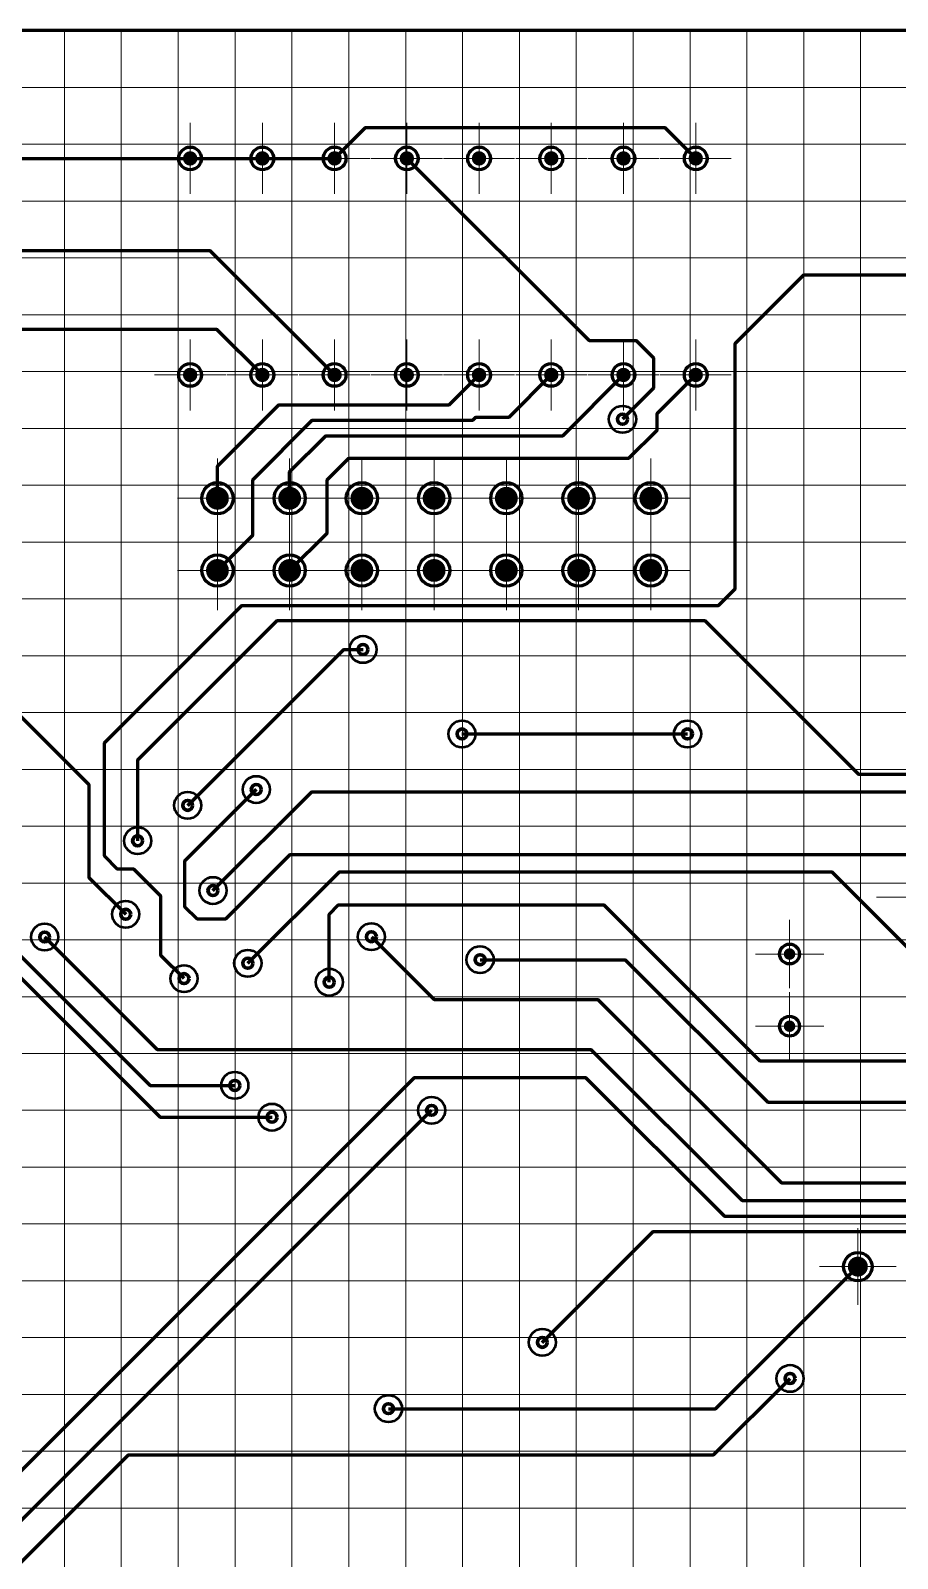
# Paper-space layout 'Layout1' of a CAD drawing. Extents: x -1 to 840, y -1 to 593.
# Drawn here: x 619 to 680, y 383.6 to 491.2 of the extents above; entities that cross this region are included whole.
import ezdxf

# ---------------------------------------------------------------- set-up
doc = ezdxf.new("R2010")
doc.units = 0
doc.header["$MEASUREMENT"] = 0
doc.layers.add('PDF _Геометрия', color=7, linetype='CONTINUOUS')
doc.layers.add('PDF _Сплошная заливка', color=7, linetype='CONTINUOUS')

psp = doc.layouts.get("Layout1")

# ---------------------------------------------------------------- hatches: boundary and pattern name
at = {"layer": 'PDF _Сплошная заливка', "true_color": 0xffffff, "transparency": 33554559}
for points in [[(630.209, 482.697), (630.014, 482.659), (629.848, 482.548), (629.738, 482.383), (629.699, 482.187), (630.209, 482.187)], [(629.699, 482.187), (629.738, 481.992), (629.848, 481.827), (630.014, 481.717), (630.209, 481.678), (630.209, 482.187)], [(630.209, 481.678), (630.404, 481.717), (630.569, 481.827), (630.68, 481.992), (630.719, 482.187), (630.209, 482.187)], [(635.29, 482.697), (635.094, 482.659), (634.929, 482.548), (634.819, 482.383), (634.78, 482.187), (635.29, 482.187)], [(634.78, 482.187), (634.819, 481.992), (634.929, 481.827), (635.094, 481.717), (635.29, 481.678), (635.29, 482.187)], [(635.29, 481.678), (635.485, 481.717), (635.65, 481.827), (635.761, 481.992), (635.8, 482.187), (635.29, 482.187)], [(640.371, 482.697), (640.175, 482.659), (640.01, 482.548), (639.9, 482.383), (639.861, 482.187), (640.371, 482.187)], [(639.861, 482.187), (639.9, 481.992), (640.01, 481.827), (640.175, 481.717), (640.371, 481.678), (640.371, 482.187)], [(640.371, 481.678), (640.566, 481.717), (640.731, 481.827), (640.842, 481.992), (640.88, 482.187), (640.371, 482.187)], [(645.452, 482.697), (645.256, 482.659), (645.091, 482.548), (644.981, 482.383), (644.942, 482.187), (645.452, 482.187)], [(644.942, 482.187), (644.981, 481.992), (645.091, 481.827), (645.256, 481.717), (645.452, 481.678), (645.452, 482.187)], [(645.452, 481.678), (645.647, 481.717), (645.812, 481.827), (645.922, 481.992), (645.961, 482.187), (645.452, 482.187)], [(650.532, 482.697), (650.337, 482.659), (650.172, 482.548), (650.061, 482.383), (650.023, 482.187), (650.532, 482.187)], [(650.023, 482.187), (650.061, 481.992), (650.172, 481.827), (650.337, 481.717), (650.532, 481.678), (650.532, 482.187)], [(650.532, 481.678), (650.728, 481.717), (650.893, 481.827), (651.003, 481.992), (651.042, 482.187), (650.532, 482.187)], [(655.613, 482.697), (655.418, 482.659), (655.253, 482.548), (655.142, 482.383), (655.104, 482.187), (655.613, 482.187)], [(655.104, 482.187), (655.142, 481.992), (655.253, 481.827), (655.418, 481.717), (655.613, 481.678), (655.613, 482.187)], [(655.613, 481.678), (655.808, 481.717), (655.974, 481.827), (656.084, 481.992), (656.123, 482.187), (655.613, 482.187)], [(660.694, 482.697), (660.499, 482.659), (660.334, 482.548), (660.223, 482.383), (660.185, 482.187), (660.694, 482.187)], [(660.185, 482.187), (660.223, 481.992), (660.334, 481.827), (660.499, 481.717), (660.694, 481.678), (660.694, 482.187)], [(660.694, 481.678), (660.889, 481.717), (661.055, 481.827), (661.165, 481.992), (661.204, 482.187), (660.694, 482.187)], [(665.775, 482.697), (665.58, 482.659), (665.415, 482.548), (665.304, 482.383), (665.265, 482.187), (665.775, 482.187)], [(665.265, 482.187), (665.304, 481.992), (665.415, 481.827), (665.58, 481.717), (665.775, 481.678), (665.775, 482.187)], [(665.775, 481.678), (665.97, 481.717), (666.136, 481.827), (666.246, 481.992), (666.285, 482.187), (665.775, 482.187)], [(630.209, 467.457), (630.014, 467.419), (629.848, 467.308), (629.738, 467.143), (629.699, 466.947), (630.209, 466.947)], [(629.699, 466.947), (629.738, 466.752), (629.848, 466.587), (630.014, 466.477), (630.209, 466.438), (630.209, 466.947)], [(630.209, 466.438), (630.404, 466.477), (630.569, 466.587), (630.68, 466.752), (630.719, 466.947), (630.209, 466.947)], [(635.29, 467.457), (635.094, 467.419), (634.929, 467.308), (634.819, 467.143), (634.78, 466.947), (635.29, 466.947)], [(634.78, 466.947), (634.819, 466.752), (634.929, 466.587), (635.094, 466.477), (635.29, 466.438), (635.29, 466.947)], [(635.29, 466.438), (635.485, 466.477), (635.65, 466.587), (635.761, 466.752), (635.8, 466.947), (635.29, 466.947)], [(640.371, 467.457), (640.175, 467.419), (640.01, 467.308), (639.9, 467.143), (639.861, 466.947), (640.371, 466.947)], [(639.861, 466.947), (639.9, 466.752), (640.01, 466.587), (640.175, 466.477), (640.371, 466.438), (640.371, 466.947)], [(640.371, 466.438), (640.566, 466.477), (640.731, 466.587), (640.842, 466.752), (640.88, 466.947), (640.371, 466.947)], [(645.452, 467.457), (645.256, 467.419), (645.091, 467.308), (644.981, 467.143), (644.942, 466.947), (645.452, 466.947)], [(644.942, 466.947), (644.981, 466.752), (645.091, 466.587), (645.256, 466.477), (645.452, 466.438), (645.452, 466.947)], [(645.452, 466.438), (645.647, 466.477), (645.812, 466.587), (645.922, 466.752), (645.961, 466.947), (645.452, 466.947)], [(650.532, 467.457), (650.337, 467.419), (650.172, 467.308), (650.061, 467.143), (650.023, 466.947), (650.532, 466.947)], [(650.023, 466.947), (650.061, 466.752), (650.172, 466.587), (650.337, 466.477), (650.532, 466.438), (650.532, 466.947)], [(650.532, 466.438), (650.728, 466.477), (650.893, 466.587), (651.003, 466.752), (651.042, 466.947), (650.532, 466.947)], [(655.613, 467.457), (655.418, 467.419), (655.253, 467.308), (655.142, 467.143), (655.104, 466.947), (655.613, 466.947)], [(655.104, 466.947), (655.142, 466.752), (655.253, 466.587), (655.418, 466.477), (655.613, 466.438), (655.613, 466.947)], [(655.613, 466.438), (655.808, 466.477), (655.974, 466.587), (656.084, 466.752), (656.123, 466.947), (655.613, 466.947)], [(660.694, 467.457), (660.499, 467.419), (660.334, 467.308), (660.223, 467.143), (660.185, 466.947), (660.694, 466.947)], [(660.185, 466.947), (660.223, 466.752), (660.334, 466.587), (660.499, 466.477), (660.694, 466.438), (660.694, 466.947)], [(660.694, 466.438), (660.889, 466.477), (661.055, 466.587), (661.165, 466.752), (661.204, 466.947), (660.694, 466.947)], [(665.775, 467.457), (665.58, 467.419), (665.415, 467.308), (665.304, 467.143), (665.265, 466.947), (665.775, 466.947)], [(665.265, 466.947), (665.304, 466.752), (665.415, 466.587), (665.58, 466.477), (665.775, 466.438), (665.775, 466.947)], [(665.775, 466.438), (665.97, 466.477), (666.136, 466.587), (666.246, 466.752), (666.285, 466.947), (665.775, 466.947)], [(631.322, 458.268), (631.35, 458.059), (631.43, 457.864), (631.558, 457.697), (631.726, 457.569), (631.92, 457.488), (632.129, 457.461), (632.129, 458.268)], [(632.936, 458.268), (632.909, 458.476), (632.828, 458.671), (632.7, 458.838), (632.533, 458.966), (632.338, 459.047), (632.129, 459.074), (632.129, 458.268)], [(636.403, 458.268), (636.431, 458.059), (636.511, 457.864), (636.639, 457.697), (636.807, 457.569), (637.001, 457.488), (637.21, 457.461), (637.21, 458.268)], [(638.017, 458.268), (637.99, 458.476), (637.909, 458.671), (637.781, 458.838), (637.614, 458.966), (637.419, 459.047), (637.21, 459.074), (637.21, 458.268)], [(641.484, 458.268), (641.512, 458.059), (641.592, 457.864), (641.72, 457.697), (641.888, 457.569), (642.082, 457.488), (642.291, 457.461), (642.291, 458.268)], [(643.098, 458.268), (643.071, 458.476), (642.99, 458.671), (642.861, 458.838), (642.695, 458.966), (642.5, 459.047), (642.291, 459.074), (642.291, 458.268)], [(646.565, 458.268), (646.592, 458.059), (646.673, 457.864), (646.801, 457.697), (646.968, 457.569), (647.163, 457.488), (647.372, 457.461), (647.372, 458.268)], [(648.179, 458.268), (648.152, 458.476), (648.071, 458.671), (647.942, 458.838), (647.776, 458.966), (647.581, 459.047), (647.372, 459.074), (647.372, 458.268)], [(651.646, 458.268), (651.673, 458.059), (651.754, 457.864), (651.882, 457.697), (652.049, 457.569), (652.244, 457.488), (652.453, 457.461), (652.453, 458.268)], [(653.26, 458.268), (653.232, 458.476), (653.152, 458.671), (653.023, 458.838), (652.857, 458.966), (652.662, 459.047), (652.453, 459.074), (652.453, 458.268)], [(656.727, 458.268), (656.754, 458.059), (656.835, 457.864), (656.963, 457.697), (657.13, 457.569), (657.325, 457.488), (657.534, 457.461), (657.534, 458.268)], [(658.341, 458.268), (658.313, 458.476), (658.233, 458.671), (658.104, 458.838), (657.937, 458.966), (657.743, 459.047), (657.534, 459.074), (657.534, 458.268)], [(661.808, 458.268), (661.835, 458.059), (661.916, 457.864), (662.044, 457.697), (662.211, 457.569), (662.406, 457.488), (662.615, 457.461), (662.615, 458.268)], [(663.422, 458.268), (663.394, 458.476), (663.314, 458.671), (663.185, 458.838), (663.018, 458.966), (662.824, 459.047), (662.615, 459.074), (662.615, 458.268)], [(632.936, 453.188), (632.909, 453.396), (632.828, 453.591), (632.7, 453.758), (632.533, 453.886), (632.338, 453.967), (632.129, 453.994), (632.129, 453.188)], [(638.017, 453.188), (637.99, 453.396), (637.909, 453.591), (637.781, 453.758), (637.614, 453.886), (637.419, 453.967), (637.21, 453.994), (637.21, 453.188)], [(643.098, 453.188), (643.071, 453.396), (642.99, 453.591), (642.861, 453.758), (642.695, 453.886), (642.5, 453.967), (642.291, 453.994), (642.291, 453.188)], [(648.179, 453.188), (648.152, 453.396), (648.071, 453.591), (647.942, 453.758), (647.776, 453.886), (647.581, 453.967), (647.372, 453.994), (647.372, 453.188)], [(653.26, 453.188), (653.232, 453.396), (653.152, 453.591), (653.023, 453.758), (652.857, 453.886), (652.662, 453.967), (652.453, 453.994), (652.453, 453.188)], [(658.341, 453.188), (658.313, 453.396), (658.233, 453.591), (658.104, 453.758), (657.937, 453.886), (657.743, 453.967), (657.534, 453.994), (657.534, 453.188)], [(663.422, 453.188), (663.394, 453.396), (663.314, 453.591), (663.185, 453.758), (663.018, 453.886), (662.824, 453.967), (662.615, 453.994), (662.615, 453.188)], [(631.322, 453.188), (631.35, 452.979), (631.43, 452.784), (631.558, 452.617), (631.726, 452.489), (631.92, 452.408), (632.129, 452.381), (632.129, 453.188)], [(636.403, 453.188), (636.431, 452.979), (636.511, 452.784), (636.639, 452.617), (636.807, 452.489), (637.001, 452.408), (637.21, 452.381), (637.21, 453.188)], [(641.484, 453.188), (641.512, 452.979), (641.592, 452.784), (641.72, 452.617), (641.888, 452.489), (642.082, 452.408), (642.291, 452.381), (642.291, 453.188)], [(646.565, 453.188), (646.592, 452.979), (646.673, 452.784), (646.801, 452.617), (646.968, 452.489), (647.163, 452.408), (647.372, 452.381), (647.372, 453.188)], [(651.646, 453.188), (651.673, 452.979), (651.754, 452.784), (651.882, 452.617), (652.049, 452.489), (652.244, 452.408), (652.453, 452.381), (652.453, 453.188)], [(656.727, 453.188), (656.754, 452.979), (656.835, 452.784), (656.963, 452.617), (657.13, 452.489), (657.325, 452.408), (657.534, 452.381), (657.534, 453.188)], [(661.808, 453.188), (661.835, 452.979), (661.916, 452.784), (662.044, 452.617), (662.211, 452.489), (662.406, 452.408), (662.615, 452.381), (662.615, 453.188)], [(671.969, 426.188), (672, 426.031), (672.088, 425.899), (672.22, 425.811), (672.376, 425.78), (672.376, 426.188)], [(672.784, 426.188), (672.753, 426.344), (672.665, 426.476), (672.533, 426.564), (672.376, 426.596), (672.376, 426.188)], [(672.376, 425.78), (672.533, 425.811), (672.665, 425.899), (672.753, 426.031), (672.784, 426.188), (672.376, 426.188)], [(671.969, 421.108), (672, 420.951), (672.088, 420.819), (672.22, 420.731), (672.376, 420.7), (672.376, 421.108)], [(672.784, 421.108), (672.753, 421.264), (672.665, 421.396), (672.533, 421.484), (672.376, 421.516), (672.376, 421.108)], [(672.376, 420.7), (672.533, 420.731), (672.665, 420.819), (672.753, 420.951), (672.784, 421.108), (672.376, 421.108)], [(677.177, 404.894), (676.995, 404.87), (676.824, 404.799), (676.678, 404.687), (676.566, 404.541), (676.495, 404.37), (676.471, 404.188), (677.177, 404.188)], [(677.884, 404.188), (677.86, 404.37), (677.789, 404.541), (677.677, 404.687), (677.531, 404.799), (677.36, 404.87), (677.177, 404.894), (677.177, 404.188)], [(676.471, 404.188), (676.495, 404.005), (676.566, 403.835), (676.678, 403.688), (676.824, 403.576), (676.995, 403.506), (677.177, 403.482), (677.177, 404.188)]]:
    psp.add_hatch(color=7, dxfattribs=at).paths.add_polyline_path(points)
at = {"layer": 'PDF _Сплошная заливка', "transparency": 33554559}
for points in [[(630.209, 482.187), (630.719, 482.187), (630.68, 482.383), (630.569, 482.548), (630.404, 482.659), (630.209, 482.697)], [(635.29, 482.187), (635.8, 482.187), (635.761, 482.383), (635.65, 482.548), (635.485, 482.659), (635.29, 482.697)], [(640.371, 482.187), (640.88, 482.187), (640.842, 482.383), (640.731, 482.548), (640.566, 482.659), (640.371, 482.697)], [(645.452, 482.187), (645.961, 482.187), (645.922, 482.383), (645.812, 482.548), (645.647, 482.659), (645.452, 482.697)], [(650.532, 482.187), (651.042, 482.187), (651.003, 482.383), (650.893, 482.548), (650.728, 482.659), (650.532, 482.697)], [(655.613, 482.187), (656.123, 482.187), (656.084, 482.383), (655.974, 482.548), (655.808, 482.659), (655.613, 482.697)], [(660.694, 482.187), (661.204, 482.187), (661.165, 482.383), (661.055, 482.548), (660.889, 482.659), (660.694, 482.697)], [(665.775, 482.187), (666.285, 482.187), (666.246, 482.383), (666.136, 482.548), (665.97, 482.659), (665.775, 482.697)], [(630.209, 466.947), (630.719, 466.947), (630.68, 467.143), (630.569, 467.308), (630.404, 467.419), (630.209, 467.457)], [(635.29, 466.947), (635.8, 466.947), (635.761, 467.143), (635.65, 467.308), (635.485, 467.419), (635.29, 467.457)], [(640.371, 466.947), (640.88, 466.947), (640.842, 467.143), (640.731, 467.308), (640.566, 467.419), (640.371, 467.457)], [(645.452, 466.947), (645.961, 466.947), (645.922, 467.143), (645.812, 467.308), (645.647, 467.419), (645.452, 467.457)], [(650.532, 466.947), (651.042, 466.947), (651.003, 467.143), (650.893, 467.308), (650.728, 467.419), (650.532, 467.457)], [(655.613, 466.947), (656.123, 466.947), (656.084, 467.143), (655.974, 467.308), (655.808, 467.419), (655.613, 467.457)], [(660.694, 466.947), (661.204, 466.947), (661.165, 467.143), (661.055, 467.308), (660.889, 467.419), (660.694, 467.457)], [(665.775, 466.947), (666.285, 466.947), (666.246, 467.143), (666.136, 467.308), (665.97, 467.419), (665.775, 467.457)], [(632.129, 458.268), (632.129, 459.074), (631.92, 459.047), (631.726, 458.966), (631.558, 458.838), (631.43, 458.671), (631.35, 458.476), (631.322, 458.268)], [(632.129, 458.268), (632.129, 457.461), (632.338, 457.488), (632.533, 457.569), (632.7, 457.697), (632.828, 457.864), (632.909, 458.059), (632.936, 458.268)], [(637.21, 458.268), (637.21, 459.074), (637.001, 459.047), (636.807, 458.966), (636.639, 458.838), (636.511, 458.671), (636.431, 458.476), (636.403, 458.268)], [(637.21, 458.268), (637.21, 457.461), (637.419, 457.488), (637.614, 457.569), (637.781, 457.697), (637.909, 457.864), (637.99, 458.059), (638.017, 458.268)], [(642.291, 458.268), (642.291, 459.074), (642.082, 459.047), (641.888, 458.966), (641.72, 458.838), (641.592, 458.671), (641.512, 458.476), (641.484, 458.268)], [(642.291, 458.268), (642.291, 457.461), (642.5, 457.488), (642.695, 457.569), (642.861, 457.697), (642.99, 457.864), (643.071, 458.059), (643.098, 458.268)], [(647.372, 458.268), (647.372, 459.074), (647.163, 459.047), (646.968, 458.966), (646.801, 458.838), (646.673, 458.671), (646.592, 458.476), (646.565, 458.268)], [(647.372, 458.268), (647.372, 457.461), (647.581, 457.488), (647.776, 457.569), (647.942, 457.697), (648.071, 457.864), (648.152, 458.059), (648.179, 458.268)], [(652.453, 458.268), (652.453, 459.074), (652.244, 459.047), (652.049, 458.966), (651.882, 458.838), (651.754, 458.671), (651.673, 458.476), (651.646, 458.268)], [(652.453, 458.268), (652.453, 457.461), (652.662, 457.488), (652.857, 457.569), (653.023, 457.697), (653.152, 457.864), (653.232, 458.059), (653.26, 458.268)], [(657.534, 458.268), (657.534, 459.074), (657.325, 459.047), (657.13, 458.966), (656.963, 458.838), (656.835, 458.671), (656.754, 458.476), (656.727, 458.268)], [(657.534, 458.268), (657.534, 457.461), (657.743, 457.488), (657.937, 457.569), (658.104, 457.697), (658.233, 457.864), (658.313, 458.059), (658.341, 458.268)], [(662.615, 458.268), (662.615, 459.074), (662.406, 459.047), (662.211, 458.966), (662.044, 458.838), (661.916, 458.671), (661.835, 458.476), (661.808, 458.268)], [(662.615, 458.268), (662.615, 457.461), (662.824, 457.488), (663.018, 457.569), (663.185, 457.697), (663.314, 457.864), (663.394, 458.059), (663.422, 458.268)], [(632.129, 453.188), (632.129, 453.994), (631.92, 453.967), (631.726, 453.886), (631.558, 453.758), (631.43, 453.591), (631.35, 453.396), (631.322, 453.188)], [(637.21, 453.188), (637.21, 453.994), (637.001, 453.967), (636.807, 453.886), (636.639, 453.758), (636.511, 453.591), (636.431, 453.396), (636.403, 453.188)], [(642.291, 453.188), (642.291, 453.994), (642.082, 453.967), (641.888, 453.886), (641.72, 453.758), (641.592, 453.591), (641.512, 453.396), (641.484, 453.188)], [(647.372, 453.188), (647.372, 453.994), (647.163, 453.967), (646.968, 453.886), (646.801, 453.758), (646.673, 453.591), (646.592, 453.396), (646.565, 453.188)], [(652.453, 453.188), (652.453, 453.994), (652.244, 453.967), (652.049, 453.886), (651.882, 453.758), (651.754, 453.591), (651.673, 453.396), (651.646, 453.188)], [(657.534, 453.188), (657.534, 453.994), (657.325, 453.967), (657.13, 453.886), (656.963, 453.758), (656.835, 453.591), (656.754, 453.396), (656.727, 453.188)], [(662.615, 453.188), (662.615, 453.994), (662.406, 453.967), (662.211, 453.886), (662.044, 453.758), (661.916, 453.591), (661.835, 453.396), (661.808, 453.188)], [(632.129, 453.188), (632.129, 452.381), (632.338, 452.408), (632.533, 452.489), (632.7, 452.617), (632.828, 452.784), (632.909, 452.979), (632.936, 453.188)], [(637.21, 453.188), (637.21, 452.381), (637.419, 452.408), (637.614, 452.489), (637.781, 452.617), (637.909, 452.784), (637.99, 452.979), (638.017, 453.188)], [(642.291, 453.188), (642.291, 452.381), (642.5, 452.408), (642.695, 452.489), (642.861, 452.617), (642.99, 452.784), (643.071, 452.979), (643.098, 453.188)], [(647.372, 453.188), (647.372, 452.381), (647.581, 452.408), (647.776, 452.489), (647.942, 452.617), (648.071, 452.784), (648.152, 452.979), (648.179, 453.188)], [(652.453, 453.188), (652.453, 452.381), (652.662, 452.408), (652.857, 452.489), (653.023, 452.617), (653.152, 452.784), (653.232, 452.979), (653.26, 453.188)], [(657.534, 453.188), (657.534, 452.381), (657.743, 452.408), (657.937, 452.489), (658.104, 452.617), (658.233, 452.784), (658.313, 452.979), (658.341, 453.188)], [(662.615, 453.188), (662.615, 452.381), (662.824, 452.408), (663.018, 452.489), (663.185, 452.617), (663.314, 452.784), (663.394, 452.979), (663.422, 453.188)], [(672.376, 426.188), (672.376, 426.596), (672.22, 426.564), (672.088, 426.476), (672, 426.344), (671.969, 426.188)], [(672.376, 421.108), (672.376, 421.516), (672.22, 421.484), (672.088, 421.396), (672, 421.264), (671.969, 421.108)], [(677.177, 404.188), (677.177, 403.482), (677.36, 403.506), (677.531, 403.576), (677.677, 403.688), (677.789, 403.835), (677.86, 404.005), (677.884, 404.188)]]:
    psp.add_hatch(color=256, dxfattribs=at).paths.add_polyline_path(points)

# ---------------------------------------------------------------- linework, layer by layer
at = {"layer": 'PDF _Геометрия', "lineweight": 60}
for points in [[(749.391, 491.187), (509.346, 491.188), (509.346, 331.188), (749.391, 331.188)], [(749.391, 491.188), (509.346, 491.188), (509.346, 331.188), (749.391, 331.188)]]:
    psp.add_lwpolyline(points, close=True, dxfattribs=at)
at = {"layer": 'PDF _Геометрия', "lineweight": 20}
for points in [[(750.631, 331.188), (749.391, 331.188), (749.391, 491.188), (509.346, 491.188), (509.346, 331.188), (749.391, 331.188), (751.871, 331.188)], [(509.346, 491.187), (749.391, 491.187), (751.871, 491.187)], [(621.367, 328.708), (621.367, 331.188), (621.367, 491.188)], [(625.368, 329.948), (625.368, 331.188), (625.368, 491.188)], [(629.369, 328.708), (629.369, 331.188), (629.369, 491.188)], [(633.369, 329.948), (633.369, 331.188), (633.369, 491.188)], [(637.37, 328.708), (637.37, 331.188), (637.37, 491.188)], [(641.371, 329.948), (641.371, 331.188), (641.371, 491.188)], [(645.372, 328.708), (645.372, 331.188), (645.372, 491.188)], [(649.372, 329.948), (649.372, 331.188), (649.372, 491.188)], [(653.373, 328.708), (653.373, 331.188), (653.373, 491.188)], [(657.374, 329.948), (657.374, 331.188), (657.374, 491.188)], [(661.374, 328.708), (661.374, 331.188), (661.374, 491.188)], [(665.375, 329.948), (665.375, 331.188), (665.375, 491.188)], [(669.376, 328.708), (669.376, 331.188), (669.376, 491.188)], [(673.377, 329.948), (673.377, 331.188), (673.377, 491.188)], [(677.377, 328.708), (677.377, 331.188), (677.377, 491.188)], [(509.346, 487.187), (749.391, 487.187), (750.631, 487.187)], [(630.209, 479.688), (630.209, 484.688)], [(635.29, 479.688), (635.29, 484.688)], [(640.371, 479.688), (640.371, 484.688)], [(645.452, 479.688), (645.452, 484.688)], [(650.532, 479.688), (650.532, 484.688)], [(655.613, 479.688), (655.613, 484.688)], [(660.694, 479.688), (660.694, 484.688)], [(665.775, 479.688), (665.775, 484.688)], [(509.346, 483.188), (749.391, 483.188), (751.871, 483.188)], [(627.708, 482.187), (632.709, 482.187)], [(632.789, 482.187), (637.79, 482.187)], [(637.87, 482.187), (642.871, 482.187)], [(642.951, 482.187), (647.952, 482.187)], [(648.032, 482.187), (653.033, 482.187)], [(653.113, 482.187), (658.114, 482.187)], [(658.194, 482.187), (663.195, 482.187)], [(663.275, 482.187), (668.276, 482.187)], [(509.346, 479.187), (749.391, 479.187), (750.631, 479.187)], [(509.346, 475.188), (749.391, 475.188), (751.871, 475.188)], [(509.346, 471.188), (749.391, 471.188), (750.631, 471.188)], [(630.209, 464.448), (630.209, 469.448)], [(635.29, 464.448), (635.29, 469.448)], [(640.371, 464.448), (640.371, 469.448)], [(645.452, 464.448), (645.452, 469.448)], [(650.532, 464.448), (650.532, 469.448)], [(655.613, 464.448), (655.613, 469.448)], [(660.694, 464.448), (660.694, 469.448)], [(665.775, 464.448), (665.775, 469.448)], [(509.346, 467.188), (749.391, 467.188), (751.871, 467.188)], [(627.708, 466.947), (632.709, 466.947)], [(632.789, 466.947), (637.79, 466.947)], [(637.87, 466.947), (642.871, 466.947)], [(642.951, 466.947), (647.952, 466.947)], [(648.032, 466.947), (653.033, 466.947)], [(653.113, 466.947), (658.114, 466.947)], [(658.194, 466.947), (663.195, 466.947)], [(663.275, 466.947), (668.276, 466.947)], [(509.346, 463.188), (749.391, 463.188), (750.631, 463.188)], [(632.129, 455.467), (632.129, 461.068)], [(637.21, 455.467), (637.21, 461.068)], [(642.291, 455.467), (642.291, 461.068)], [(647.372, 455.467), (647.372, 461.068)], [(652.453, 455.467), (652.453, 461.068)], [(657.534, 455.467), (657.534, 461.068)], [(662.615, 455.467), (662.615, 461.068)], [(509.346, 459.188), (749.391, 459.188), (751.871, 459.188)], [(629.329, 458.268), (634.93, 458.268)], [(634.41, 458.268), (640.011, 458.268)], [(639.491, 458.268), (645.091, 458.268)], [(644.572, 458.268), (650.172, 458.268)], [(649.652, 458.268), (655.253, 458.268)], [(654.733, 458.268), (660.334, 458.268)], [(659.814, 458.268), (665.415, 458.268)], [(632.129, 450.387), (632.129, 455.988)], [(637.21, 450.387), (637.21, 455.988)], [(642.291, 450.387), (642.291, 455.988)], [(647.372, 450.387), (647.372, 455.988)], [(652.453, 450.387), (652.453, 455.988)], [(657.534, 450.387), (657.534, 455.988)], [(662.615, 450.387), (662.615, 455.988)], [(509.346, 455.188), (749.391, 455.188), (750.631, 455.188)], [(629.329, 453.188), (634.93, 453.188)], [(634.41, 453.188), (640.011, 453.188)], [(639.491, 453.188), (645.091, 453.188)], [(644.572, 453.188), (650.172, 453.188)], [(649.652, 453.188), (655.253, 453.188)], [(654.733, 453.188), (660.334, 453.188)], [(659.814, 453.188), (665.415, 453.188)], [(509.346, 451.188), (749.391, 451.188), (751.871, 451.188)], [(509.346, 447.188), (749.391, 447.188), (750.631, 447.188)], [(509.346, 443.188), (749.391, 443.188), (751.871, 443.188)], [(509.346, 439.188), (749.391, 439.188), (750.631, 439.188)], [(509.346, 435.188), (749.391, 435.188), (751.871, 435.188)], [(509.346, 431.188), (749.391, 431.188), (750.631, 431.188)], [(678.498, 430.188), (684.099, 430.188)], [(672.376, 423.788), (672.376, 428.588)], [(509.346, 427.188), (749.391, 427.188), (751.871, 427.188)], [(669.976, 426.188), (674.777, 426.188)], [(509.346, 423.188), (749.391, 423.188), (750.631, 423.188)], [(672.376, 418.708), (672.376, 423.508)], [(669.976, 421.108), (674.777, 421.108)], [(509.346, 419.188), (749.391, 419.188), (751.871, 419.188)], [(509.346, 415.188), (749.391, 415.188), (750.631, 415.188)], [(509.346, 411.188), (749.391, 411.188), (751.871, 411.188)], [(509.346, 407.188), (749.391, 407.188), (750.631, 407.188)], [(677.177, 401.488), (677.177, 406.888)], [(674.477, 404.188), (679.878, 404.188)], [(509.346, 403.188), (749.391, 403.188), (751.871, 403.188)], [(509.346, 399.188), (749.391, 399.188), (750.631, 399.188)], [(509.346, 395.188), (749.391, 395.188), (751.871, 395.188)], [(509.346, 391.188), (749.391, 391.188), (750.631, 391.188)], [(509.346, 387.188), (749.391, 387.188), (751.871, 387.188)]]:
    psp.add_lwpolyline(points, dxfattribs=at)
at = {"layer": 'PDF _Геометрия', "lineweight": 60}
for points in [[(599.603, 482.187), (630.209, 482.187), (635.29, 482.187), (640.371, 482.187), (642.536, 484.353), (663.61, 484.353), (665.775, 482.187)], [(589.441, 482.187), (601.451, 470.18), (632.057, 470.18), (635.29, 466.947)], [(594.522, 482.187), (600.994, 475.717), (631.6, 475.717), (640.371, 466.947)], [(645.452, 482.187), (658.275, 469.367), (661.589, 469.367), (662.808, 468.148), (662.808, 466.014), (660.623, 463.83)], [(629.782, 424.46), (628.145, 426.097), (628.145, 430.263), (626.243, 432.164), (625.108, 432.164), (624.176, 433.096), (624.176, 441.05), (633.851, 450.723), (667.381, 450.723), (668.55, 451.892), (668.55, 469.164), (673.377, 473.99), (695.819, 473.99), (698.381, 471.428)], [(542.288, 470.187), (557.641, 454.838), (606.359, 454.838), (623.088, 438.112), (623.088, 431.579), (625.679, 428.988)], [(632.129, 453.188), (634.609, 455.667), (634.609, 459.562), (638.805, 463.758), (650.085, 463.758), (650.309, 463.982), (652.647, 463.982), (655.613, 466.947)], [(632.129, 458.268), (632.129, 460.518), (636.457, 464.846), (648.43, 464.846), (650.532, 466.947)], [(637.21, 453.188), (639.842, 455.82), (639.842, 459.562), (641.367, 461.086), (661.074, 461.086), (663.056, 463.068), (663.056, 464.228), (665.775, 466.947)], [(637.21, 458.268), (637.21, 460.131), (639.749, 462.669), (656.415, 462.669), (660.694, 466.947)], [(721.466, 422.348), (721.466, 438.254), (720.884, 438.836), (677.238, 438.836), (666.437, 449.635), (636.316, 449.635), (626.514, 439.835), (626.514, 434.163)], [(630.036, 436.652), (641.011, 447.624), (642.371, 447.624)], [(600.16, 386.187), (614.672, 386.187), (645.99, 417.5), (658.032, 417.5), (667.788, 407.746), (693.446, 407.746), (694.717, 406.476), (694.717, 391.897), (697.359, 389.255), (719.003, 389.255), (740.389, 410.637), (740.389, 446.188)], [(597.874, 444.188), (597.874, 438.676), (602.364, 434.188), (610.145, 434.188), (627.394, 416.941), (633.353, 416.941)], [(649.332, 441.681), (665.196, 441.681)], [(634.863, 437.769), (629.816, 432.723), (629.816, 429.54), (630.697, 428.659), (632.712, 428.659), (637.256, 433.202), (683.364, 433.202), (686.379, 430.188)], [(631.815, 430.657), (638.775, 437.617), (712.856, 437.617), (718.953, 431.521), (718.953, 419.78), (721.466, 417.268)], [(634.268, 425.541), (640.706, 431.978), (675.358, 431.978), (681.455, 425.882), (690.804, 425.882)], [(639.995, 424.206), (639.995, 428.981), (640.655, 429.641), (659.302, 429.641), (670.277, 418.668), (706.809, 418.668), (710.772, 414.706), (718.947, 414.706), (721.466, 412.188)], [(619.976, 427.388), (627.884, 419.481), (658.388, 419.481), (669.037, 408.834), (694.086, 408.834), (700.382, 402.539), (700.382, 391.267)], [(642.96, 427.406), (647.381, 422.986), (658.896, 422.986), (671.802, 410.083), (696.19, 410.083), (706.708, 399.568), (719.005, 399.568), (721.466, 402.028)], [(602.364, 424.428), (604.682, 426.746), (616.049, 426.746), (628.091, 414.706), (635.97, 414.706)], [(650.607, 425.788), (660.82, 425.788), (670.836, 415.773), (699.848, 415.773), (705.895, 409.728), (718.845, 409.728), (721.466, 407.108)], [(548.353, 371.933), (556.566, 371.933), (578.104, 371.933), (586.361, 380.187), (612.187, 380.187), (647.194, 415.188)], [(654.984, 398.856), (662.787, 406.658), (689.909, 406.658), (692.38, 404.188)], [(644.161, 394.187), (667.176, 394.187), (677.177, 404.188)], [(577.997, 360.188), (595.12, 360.188), (625.87, 390.932), (667.025, 390.932), (672.411, 396.316)]]:
    psp.add_lwpolyline(points, dxfattribs=at)
for centre, radius in [((630.209, 482.187), 0.8), ((635.29, 482.187), 0.8), ((640.371, 482.187), 0.8), ((645.452, 482.187), 0.8), ((650.533, 482.187), 0.8), ((655.614, 482.187), 0.8), ((660.694, 482.187), 0.8), ((665.775, 482.187), 0.8), ((630.209, 466.947), 0.8), ((635.29, 466.947), 0.8), ((640.371, 466.947), 0.8), ((645.452, 466.947), 0.8), ((650.533, 466.947), 0.8), ((655.614, 466.947), 0.8), ((660.694, 466.947), 0.8), ((665.775, 466.947), 0.8), ((632.129, 458.268), 1.1), ((637.21, 458.267), 1.1), ((642.291, 458.268), 1.1), ((647.372, 458.267), 1.1), ((652.453, 458.268), 1.1), ((657.534, 458.267), 1.1), ((662.615, 458.268), 1.1), ((632.129, 453.188), 1.1), ((637.21, 453.187), 1.1), ((642.291, 453.188), 1.1), ((647.372, 453.187), 1.1), ((652.453, 453.188), 1.1), ((657.534, 453.187), 1.1), ((662.615, 453.188), 1.1), ((672.377, 426.188), 0.7), ((672.377, 421.108), 0.7), ((677.177, 404.188), 1)]:
    psp.add_circle(centre, radius, dxfattribs=at)
at = {"layer": 'PDF _Геометрия', "lineweight": 50}
for centre in [(660.624, 463.83), (642.371, 447.624), (649.332, 441.681), (665.196, 441.681), (634.863, 437.769), (630.036, 436.652), (626.514, 434.162), (631.815, 430.657), (625.679, 428.988), (619.976, 427.387), (642.96, 427.406), (634.268, 425.541), (650.607, 425.787), (629.782, 424.46), (639.995, 424.206), (633.353, 416.941), (635.97, 414.706), (647.194, 415.188), (654.984, 398.856), (672.411, 396.316), (644.161, 394.187)]:
    psp.add_circle(centre, 0.95, dxfattribs=at)
at = {"layer": 'PDF _Геометрия', "color": 7, "lineweight": 70, "true_color": 0xffffff}
for centre in [(660.624, 463.83), (642.371, 447.624), (649.332, 441.681), (665.196, 441.681), (634.863, 437.769), (630.036, 436.652), (626.514, 434.162), (631.815, 430.657), (625.679, 428.988), (619.976, 427.387), (642.96, 427.406), (634.268, 425.541), (650.607, 425.788), (629.782, 424.46), (639.995, 424.206), (633.353, 416.941), (647.194, 415.188), (635.97, 414.706), (654.984, 398.856), (672.411, 396.316), (644.161, 394.188)]:
    psp.add_circle(centre, 0.35, dxfattribs=at)

doc.saveas('drawing.dxf')
